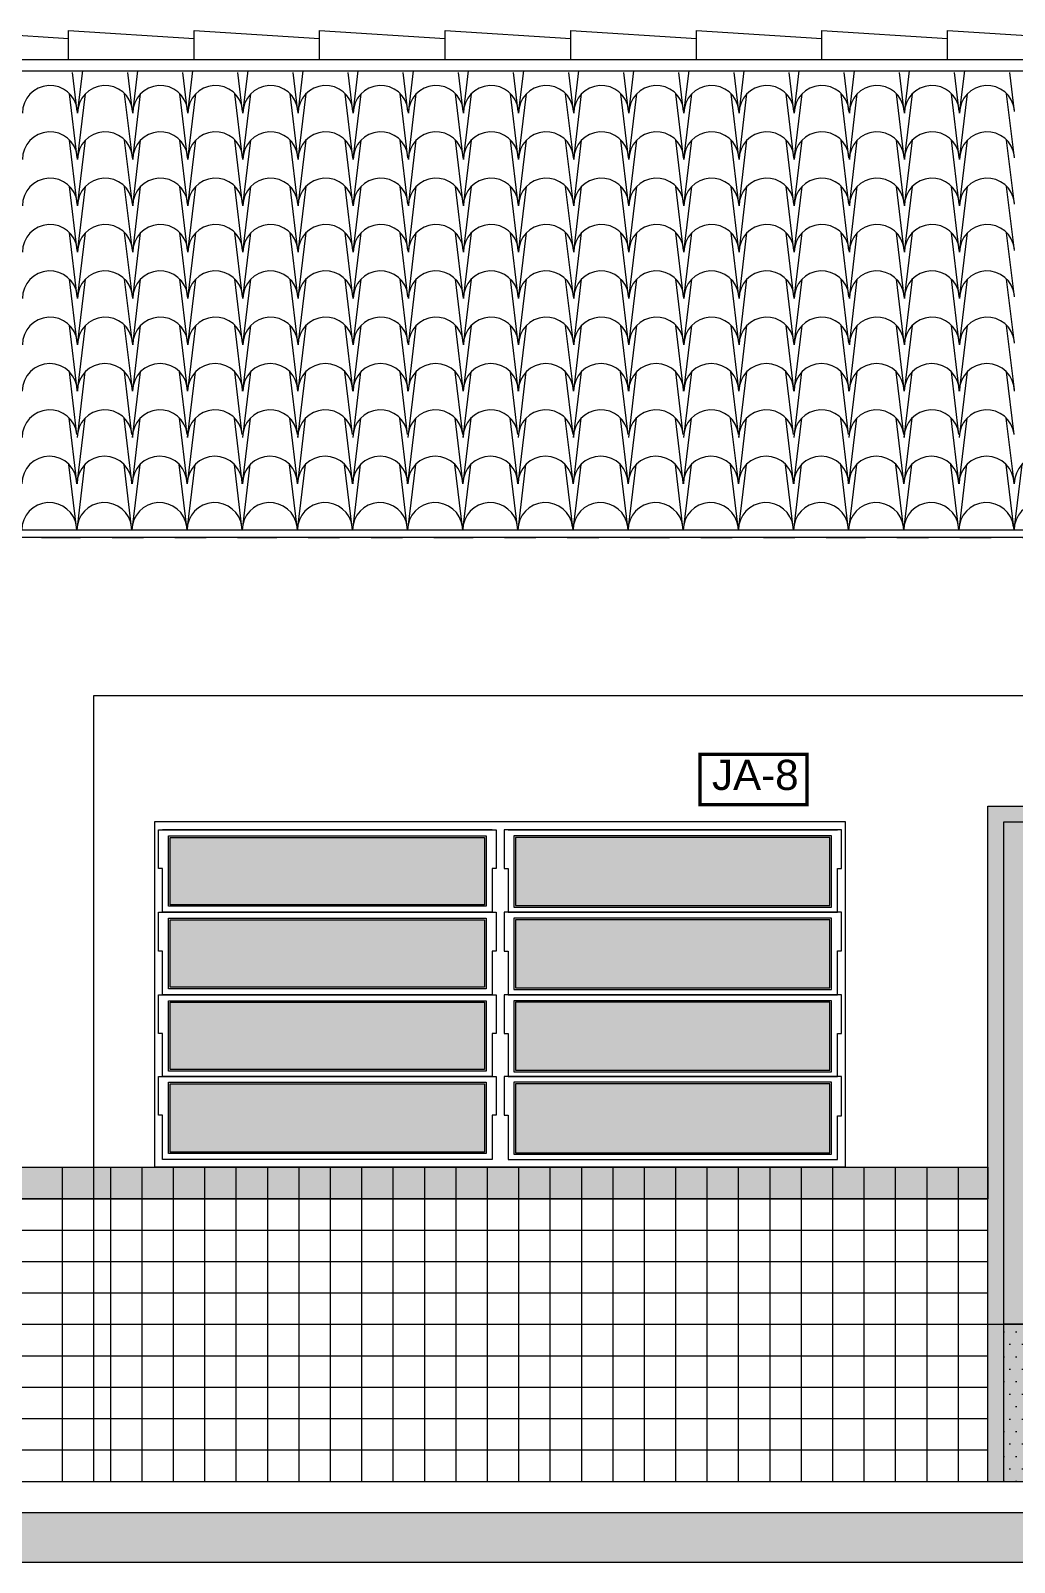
# Model space of a CAD drawing. Extents: x 183 to 373, y 23 to 105.
# Drawn here: x 253.342 to 256.475, y 46.322 to 51.2 of the extents above; entities that cross this region are included whole.
import ezdxf

# ---------------------------------------------------------------- set-up
doc = ezdxf.new("R2010")
doc.units = 0
doc.header["$LTSCALE"] = 0.005
doc.linetypes.add('C5', pattern=[60, 50, -5, 0, -5])
doc.linetypes.add('TRAÇO-2PTOS_P', pattern=[0.625, 0.25, -0.125, 0, -0.125, 0, -0.125])
doc.layers.get('0').update_dxf_attribs({"linetype": 'CONTINUOUS'})
for name, color, linetype in [('01', 1, 'CONTINUOUS'), ('02', 2, 'CONTINUOUS'), ('0_HATCH', 1, 'CONTINUOUS'), ('252', 252, 'CONTINUOUS'), ('A-01', 1, 'CONTINUOUS'), ('A-CHAO_FACHADA', 8, 'CONTINUOUS'), ('A-COTAS', 1, 'CONTINUOUS'), ('A-HACH', 1, 'CONTINUOUS'), ('ARQ-EXO-1_100', 251, 'C5'), ('ARQ-SMB-1_100', 1, 'CONTINUOUS'), ('ARQ-TXT-1_075', 2, 'CONTINUOUS'), ('BL-AR-TELHA 2', 2, 'CONTINUOUS'), ('TELHA', 3, 'CONTINUOUS')]:
    doc.layers.add(name, color=color, linetype=linetype)
doc.styles.add('ESC-50-A20', font='arial.ttf', dxfattribs={"height": 0.1})

msp = doc.modelspace()

# ---------------------------------------------------------------- hatches: boundary and pattern name
h = msp.add_hatch()
h.set_pattern_fill('DOTS', color=1, scale=0.025, style=0)
h.set_pattern_definition([(0, (256.440773, 46.58033), (0.0198438, 0.0396875), [0, -0.0396875])])
h.paths.add_polyline_path([(257.2408, 47.0803), (256.4408, 47.0803), (256.4408, 46.5803), (257.2408, 46.5803)])
at = {"layer": '01'}
for points in [[(257.2408, 48.6803), (256.4408, 48.6803), (256.4408, 47.0803), (256.585, 47.0803), (256.585, 47.4678), (256.585, 47.6678), (256.5735, 47.6678, -5.415339), (256.5735, 47.6928), (256.585, 47.6928), (256.585, 48.2803), (256.885, 48.2803), (256.885, 47.4678), (256.885, 47.0803), (257.2408, 47.0803)], [(257.2408, 47.0803), (256.4408, 47.0803), (256.4408, 46.5803), (257.2408, 46.5803)]]:
    msp.add_hatch(color=40, dxfattribs=at).paths.add_polyline_path(points)
at = {"layer": '0_HATCH'}
for points in [[(257.2908, 48.7303), (256.3908, 48.7303), (256.3908, 46.5803), (256.4408, 46.5803), (256.4408, 48.6803), (257.2408, 48.6803), (257.2408, 46.5803), (257.2908, 46.5803)], [(249.1814, 47.5803), (256.3908, 47.5803), (256.3908, 47.4803), (249.1814, 47.4803)]]:
    msp.add_hatch(color=160, dxfattribs=at).paths.add_polyline_path(points)
at = {"layer": 'A-COTAS'}
h = msp.add_hatch(color=252, dxfattribs=at)
h.set_gradient(color1=(91, 91, 91), one_color=1, tint=1, name='INVHEMISPHERICAL')
h.paths.add_polyline_path([(253.7861, 48.6309), (253.7861, 48.4164), (254.7873, 48.4164), (254.7873, 48.6309)])
h.paths.add_polyline_path([(253.7861, 48.3684), (253.7861, 48.1539), (254.7873, 48.1539), (254.7873, 48.3684)])
h.paths.add_polyline_path([(253.7861, 48.1059), (253.7861, 47.8914), (254.7873, 47.8914), (254.7873, 48.1059)])
h.paths.add_polyline_path([(253.7861, 47.8459), (253.7861, 47.6289), (254.7873, 47.6289), (254.7873, 47.8459)])
h.paths.add_polyline_path([(255.8873, 48.4141), (255.8873, 48.6309), (254.8861, 48.6309), (254.8861, 48.4141)])
h.paths.add_polyline_path([(255.8873, 48.1516), (255.8873, 48.3684), (254.8861, 48.3684), (254.8861, 48.1516)])
h.paths.add_polyline_path([(255.8873, 47.8891), (255.8873, 48.1059), (254.8861, 48.1059), (254.8861, 47.8891)])
h.paths.add_polyline_path([(254.8861, 47.8459), (254.8861, 47.6266), (255.8873, 47.6266), (255.8873, 47.8459)])
at = {"layer": 'A-HACH'}
msp.add_hatch(color=254, dxfattribs=at).paths.add_polyline_path([(206.7713, 46.4803), (206.7713, 46.3223), (267.1607, 46.3223), (267.1607, 46.4803)])

# ---------------------------------------------------------------- linework, layer by layer
at = {"color": 1}
msp.add_line((257.2408, 47.0803), (256.4408, 47.0803), dxfattribs=at)
at = {"color": 2}
msp.add_lwpolyline([(256.4408, 46.5803), (256.4408, 48.6803), (257.2408, 48.6803), (257.2408, 46.5803)], dxfattribs=at)
at = {"layer": '01', "color": 251}
for p, q in [((253.3417, 47.5803), (253.5417, 47.5803)), ((253.4417, 47.5803), (253.4417, 46.5803)), ((249.1814, 47.4803, -6.6453), (256.3908, 47.4803, -6.6453)), ((253.3417, 47.4803), (253.5417, 47.4803)), ((253.5417, 47.4803, -6.6453), (256.3908, 47.4803, -6.6453)), ((253.3417, 47.3803), (253.5417, 47.3803)), ((253.3417, 47.2803), (253.5417, 47.2803)), ((253.3417, 47.1803), (253.5417, 47.1803)), ((253.3417, 47.0803), (253.5417, 47.0803)), ((253.3417, 46.9803), (253.5417, 46.9803)), ((253.3417, 46.8803), (253.5417, 46.8803)), ((253.3417, 46.7803), (253.5417, 46.7803)), ((253.3417, 46.6803), (253.5417, 46.6803))]:
    msp.add_line(p, q, dxfattribs=at)
at = {"layer": '02', "color": 253, "linetype": 'Continuous'}
msp.add_lwpolyline([(256.3908, 46.5803), (256.3908, 48.7303), (257.2908, 48.7303), (257.2908, 46.5803)], dxfattribs=at)
at = {"layer": '252', "linetype": 'Continuous'}
for p, q in [((253.5967, 46.5803, 16.6132), (253.5967, 47.5803, 16.6132)), ((253.6967, 46.5803, 16.6132), (253.6967, 47.5803, 16.6132)), ((253.7967, 46.5803, 16.6132), (253.7967, 47.5803, 16.6132)), ((253.8967, 46.5803, 16.6132), (253.8967, 47.5803, 16.6132)), ((253.9967, 46.5803, 16.6132), (253.9967, 47.5803, 16.6132)), ((253.9967, 46.5803, 16.6132), (253.9967, 47.5803, 16.6132)), ((254.0967, 46.5803, 16.6132), (254.0967, 47.5803, 16.6132)), ((254.1967, 46.5803, 16.6132), (254.1967, 47.5803, 16.6132)), ((254.2967, 46.5803, 16.6132), (254.2967, 47.5803, 16.6132)), ((254.3967, 46.5803, 16.6132), (254.3967, 47.5803, 16.6132)), ((254.4967, 46.5803, 16.6132), (254.4967, 47.5803, 16.6132)), ((254.5967, 46.5803, 16.6132), (254.5967, 47.5803, 16.6132)), ((254.6967, 46.5803, 16.6132), (254.6967, 47.5803, 16.6132)), ((254.7967, 46.5803, 16.6132), (254.7967, 47.5803, 16.6132)), ((254.8967, 46.5803, 16.6132), (254.8967, 47.5803, 16.6132)), ((254.9967, 46.5803, 16.6132), (254.9967, 47.5803, 16.6132)), ((255.0967, 46.5803, 16.6132), (255.0967, 47.5803, 16.6132)), ((255.0967, 46.5803, 16.6132), (255.0967, 47.5803, 16.6132)), ((255.1967, 46.5803, 16.6132), (255.1967, 47.5803, 16.6132)), ((255.2967, 46.5803, 16.6132), (255.2967, 47.5803, 16.6132)), ((255.3967, 46.5803, 16.6132), (255.3967, 47.5803, 16.6132)), ((255.3967, 46.5803, 16.6132), (255.3967, 47.5803, 16.6132)), ((255.4967, 46.5803, 16.6132), (255.4967, 47.5803, 16.6132)), ((255.5967, 46.5803, 16.6132), (255.5967, 47.5803, 16.6132)), ((255.6967, 46.5803, 16.6132), (255.6967, 47.5803, 16.6132)), ((255.7967, 46.5803, 16.6132), (255.7967, 47.5803, 16.6132)), ((255.8967, 46.5803, 16.6132), (255.8967, 47.5803, 16.6132)), ((255.9967, 46.5803, 16.6132), (255.9967, 47.5803, 16.6132)), ((256.0967, 46.5803, 16.6132), (256.0967, 47.5803, 16.6132)), ((256.1967, 46.5803, 16.6132), (256.1967, 47.5803, 16.6132)), ((256.2967, 46.5803, 16.6132), (256.2967, 47.5803, 16.6132)), ((249.1814, 47.3803, -1.9488), (256.3908, 47.3803, -1.9673)), ((253.5417, 47.3803, -1.3396), (256.3908, 47.3803, -1.8025)), ((249.1814, 47.2803, -1.9488), (256.3908, 47.2803, -1.9673)), ((253.5417, 47.2803, -1.3396), (256.3908, 47.2803, -1.8025)), ((249.1814, 47.1803, -1.9488), (256.3908, 47.1803, -1.9673)), ((253.5417, 47.1803, -1.3396), (256.3908, 47.1803, -1.8025)), ((249.1814, 47.0803, -1.9488), (257.4373, 47.0803, -1.97)), ((253.5417, 47.0803, -1.3396), (256.3908, 47.0803, -1.8025)), ((249.1814, 46.9803, -1.9488), (256.3908, 46.9803, -1.9673)), ((253.5417, 46.9803, -1.3396), (256.3908, 46.9803, -1.8025)), ((249.1814, 46.8803, -1.9488), (256.3908, 46.8803, -1.9673)), ((253.5417, 46.8803, -1.3396), (256.3908, 46.8803, -1.8025)), ((249.1814, 46.7803, -1.9488), (256.3908, 46.7803, -1.9673)), ((253.5417, 46.7803, -1.3396), (256.3908, 46.7803, -1.8025)), ((249.1814, 46.6803, -1.9488), (256.3908, 46.6803, -1.9673)), ((253.5417, 46.6803, -1.3396), (256.3908, 46.6803, -1.8025))]:
    msp.add_line(p, q, dxfattribs=at)
at = {"layer": '252', "linetype": 'Continuous', "elevation": 3.3226}
for points in [[(249.1814, 47.5803), (256.3908, 47.5803)], [(253.5417, 47.5803), (256.3908, 47.5803)], [(256.3908, 47.4803), (249.1814, 47.4803)], [(256.3908, 47.4803), (253.5417, 47.4803)]]:
    msp.add_lwpolyline(points, dxfattribs=at)
msp.add_lwpolyline([(249.1814, 47.5803), (256.3908, 47.5803), (256.3908, 47.4803), (249.1814, 47.4803)], close=True, dxfattribs=at)
at = {"layer": 'A-01', "color": 3}
for p, q in [((253.0621, 51.1998), (253.4621, 51.1753)), ((253.4621, 51.1077), (253.4621, 51.1998)), ((253.4621, 51.1998), (253.8621, 51.1753)), ((253.8621, 51.1077), (253.8621, 51.1998)), ((253.8621, 51.1998), (254.2621, 51.1753)), ((254.2621, 51.1077), (254.2621, 51.1998)), ((254.2621, 51.1998), (254.6621, 51.1753)), ((254.6621, 51.1077), (254.6621, 51.1998)), ((254.6621, 51.1998), (255.0621, 51.1753)), ((255.0621, 51.1077), (255.0621, 51.1998)), ((255.0621, 51.1998), (255.462, 51.1753)), ((255.462, 51.1077), (255.462, 51.1998)), ((255.462, 51.1998), (255.862, 51.1753)), ((255.862, 51.1077), (255.862, 51.1998)), ((255.862, 51.1998), (256.262, 51.1753)), ((255.862, 51.1998), (256.262, 51.1753)), ((256.262, 51.1077), (256.262, 51.1998)), ((256.262, 51.1998), (256.662, 51.1753)), ((212.5123, 51.1077), (261.8473, 51.1077)), ((212.5123, 51.0717), (261.8473, 51.0717)), ((257.4217, 49.0811), (253.5417, 49.0811)), ((253.5417, 49.0811), (253.5417, 46.5803))]:
    msp.add_line(p, q, dxfattribs=at)
at = {"layer": 'A-01', "color": 5}
msp.add_line((208.0123, 46.5803), (266.3623, 46.5803), dxfattribs=at)
at = {"layer": 'A-01', "color": 8}
msp.add_line((267.1607, 46.3223), (206.7713, 46.3223), dxfattribs=at)
at = {"layer": 'A-CHAO_FACHADA', "color": 6}
msp.add_line((267.1607, 46.4803), (206.7713, 46.4803), dxfattribs=at)
at = {"layer": 'A-COTAS'}
for p, q in [((255.9367, 48.6803, 19.9358), (253.7367, 48.6803, 19.9358)), ((253.7367, 48.6803, 19.9358), (253.7367, 47.5803, 19.9358)), ((255.9367, 47.5803, 19.9358), (255.9367, 48.6803, 19.9358)), ((253.7494, 48.6549, 19.9358), (254.824, 48.6549, 19.9358)), ((253.7494, 48.5314, 19.9358), (253.7494, 48.6549, 19.9358)), ((254.8113, 48.6549, 19.9358), (253.7621, 48.6549, 19.9358)), ((253.7811, 48.6359, 19.9358), (254.7923, 48.6359, 19.9358)), ((253.7811, 48.4114, 19.9358), (253.7811, 48.6359, 19.9358)), ((253.7861, 48.6309, 19.9358), (254.7873, 48.6309, 19.9358)), ((253.7861, 48.4164, 19.9358), (253.7861, 48.6309, 19.9358)), ((254.7873, 48.6309, 19.9358), (254.7873, 48.4164, 19.9358)), ((254.7923, 48.6359, 19.9358), (254.7923, 48.4114, 19.9358)), ((254.824, 48.6549, 19.9358), (254.824, 48.5314, 19.9358)), ((255.924, 48.6549, 19.9358), (254.8494, 48.6549, 19.9358)), ((254.8494, 48.6549, 19.9358), (254.8494, 48.5314, 19.9358)), ((254.8621, 48.6549, 19.9358), (255.9113, 48.6549, 19.9358)), ((255.8923, 48.6359, 19.9358), (254.8811, 48.6359, 19.9358)), ((254.8811, 48.6359, 19.9358), (254.8811, 48.4091, 19.9358)), ((255.8873, 48.6309, 19.9358), (254.8861, 48.6309, 19.9358)), ((254.8861, 48.6309, 19.9358), (254.8861, 48.4141, 19.9358)), ((255.8873, 48.4141, 19.9358), (255.8873, 48.6309, 19.9358)), ((255.8923, 48.4091, 19.9358), (255.8923, 48.6359, 19.9358)), ((255.924, 48.5316, 19.9358), (255.924, 48.6549, 19.9358)), ((255.9113, 48.3924, 19.9358), (255.9113, 48.5316, 19.9358)), ((255.9113, 48.5316, 19.9358), (255.924, 48.5316, 19.9358)), ((253.7621, 48.5314, 19.9358), (253.7494, 48.5314, 19.9358)), ((253.7621, 48.3924, 19.9358), (253.7621, 48.5314, 19.9358)), ((254.824, 48.5314, 19.9358), (254.8113, 48.5314, 19.9358)), ((254.8113, 48.5314, 19.9358), (254.8113, 48.3924, 19.9358)), ((254.8494, 48.5314, 19.9358), (254.8621, 48.5314, 19.9358)), ((254.8621, 48.5314, 19.9358), (254.8621, 48.3924, 19.9358)), ((253.7494, 48.3924, 19.9358), (254.824, 48.3924, 19.9358)), ((253.7494, 48.2689, 19.9358), (253.7494, 48.3924, 19.9358)), ((254.8113, 48.3924, 19.9358), (253.7621, 48.3924, 19.9358)), ((254.8113, 48.3924, 19.9358), (253.7621, 48.3924, 19.9358)), ((254.7923, 48.4114, 19.9358), (253.7811, 48.4114, 19.9358)), ((254.7873, 48.4164, 19.9358), (253.7861, 48.4164, 19.9358)), ((254.824, 48.3924, 19.9358), (254.824, 48.2689, 19.9358)), ((255.924, 48.3924, 19.9358), (254.8494, 48.3924, 19.9358)), ((254.8494, 48.3924, 19.9358), (254.8494, 48.2689, 19.9358)), ((254.8621, 48.3924, 19.9358), (255.9113, 48.3924, 19.9358)), ((254.8621, 48.3924, 19.9358), (255.9113, 48.3924, 19.9358)), ((254.8811, 48.4091, 19.9358), (255.8923, 48.4091, 19.9358)), ((254.8861, 48.4141, 19.9358), (255.8873, 48.4141, 19.9358)), ((255.924, 48.2691, 19.9358), (255.924, 48.3924, 19.9358)), ((253.7811, 48.3734, 19.9358), (254.7923, 48.3734, 19.9358)), ((253.7811, 48.1489, 19.9358), (253.7811, 48.3734, 19.9358)), ((253.7861, 48.3684, 19.9358), (254.7873, 48.3684, 19.9358)), ((253.7861, 48.1539, 19.9358), (253.7861, 48.3684, 19.9358)), ((254.7873, 48.3684, 19.9358), (254.7873, 48.1539, 19.9358)), ((254.7923, 48.3734, 19.9358), (254.7923, 48.1489, 19.9358)), ((255.8923, 48.3734, 19.9358), (254.8811, 48.3734, 19.9358)), ((254.8811, 48.3734, 19.9358), (254.8811, 48.1466, 19.9358)), ((255.8873, 48.3684, 19.9358), (254.8861, 48.3684, 19.9358)), ((254.8861, 48.3684, 19.9358), (254.8861, 48.1516, 19.9358)), ((255.8873, 48.1516, 19.9358), (255.8873, 48.3684, 19.9358)), ((255.8923, 48.1466, 19.9358), (255.8923, 48.3734, 19.9358)), ((253.7621, 48.2689, 19.9358), (253.7494, 48.2689, 19.9358)), ((253.7621, 48.1299, 19.9358), (253.7621, 48.2689, 19.9358)), ((254.824, 48.2689, 19.9358), (254.8113, 48.2689, 19.9358)), ((254.8113, 48.2689, 19.9358), (254.8113, 48.1299, 19.9358)), ((254.8494, 48.2689, 19.9358), (254.8621, 48.2689, 19.9358)), ((254.8621, 48.2689, 19.9358), (254.8621, 48.1299, 19.9358)), ((255.9113, 48.1299, 19.9358), (255.9113, 48.2691, 19.9358)), ((255.9113, 48.2691, 19.9358), (255.924, 48.2691, 19.9358)), ((254.7923, 48.1489, 19.9358), (253.7811, 48.1489, 19.9358)), ((254.7873, 48.1539, 19.9358), (253.7861, 48.1539, 19.9358)), ((254.8811, 48.1466, 19.9358), (255.8923, 48.1466, 19.9358)), ((254.8861, 48.1516, 19.9358), (255.8873, 48.1516, 19.9358)), ((253.7494, 48.1299, 19.9358), (254.824, 48.1299, 19.9358)), ((253.7494, 48.0064, 19.9358), (253.7494, 48.1299, 19.9358)), ((254.8113, 48.1299, 19.9358), (253.7621, 48.1299, 19.9358)), ((254.8113, 48.1299, 19.9358), (253.7621, 48.1299, 19.9358)), ((253.7811, 48.1109, 19.9358), (254.7923, 48.1109, 19.9358)), ((253.7811, 47.8864, 19.9358), (253.7811, 48.1109, 19.9358)), ((253.7861, 48.1059, 19.9358), (254.7873, 48.1059, 19.9358)), ((253.7861, 47.8914, 19.9358), (253.7861, 48.1059, 19.9358)), ((254.7873, 48.1059, 19.9358), (254.7873, 47.8914, 19.9358)), ((254.7923, 48.1109, 19.9358), (254.7923, 47.8864, 19.9358)), ((254.824, 48.1299, 19.9358), (254.824, 48.0064, 19.9358)), ((255.924, 48.1299, 19.9358), (254.8494, 48.1299, 19.9358)), ((254.8494, 48.1299, 19.9358), (254.8494, 48.0064, 19.9358)), ((254.8621, 48.1299, 19.9358), (255.9113, 48.1299, 19.9358)), ((254.8621, 48.1299, 19.9358), (255.9113, 48.1299, 19.9358)), ((255.8923, 48.1109, 19.9358), (254.8811, 48.1109, 19.9358)), ((254.8811, 48.1109, 19.9358), (254.8811, 47.8841, 19.9358)), ((255.8873, 48.1059, 19.9358), (254.8861, 48.1059, 19.9358)), ((254.8861, 48.1059, 19.9358), (254.8861, 47.8891, 19.9358)), ((255.8873, 47.8891, 19.9358), (255.8873, 48.1059, 19.9358)), ((255.8923, 47.8841, 19.9358), (255.8923, 48.1109, 19.9358)), ((255.924, 48.0066, 19.9358), (255.924, 48.1299, 19.9358)), ((253.7621, 48.0064, 19.9358), (253.7494, 48.0064, 19.9358)), ((253.7621, 47.8699, 19.9358), (253.7621, 48.0064, 19.9358)), ((254.824, 48.0064, 19.9358), (254.8113, 48.0064, 19.9358)), ((254.8113, 48.0064, 19.9358), (254.8113, 47.8699, 19.9358)), ((254.8494, 48.0064, 19.9358), (254.8621, 48.0064, 19.9358)), ((254.8621, 48.0064, 19.9358), (254.8621, 47.8699, 19.9358)), ((255.9113, 47.8699, 19.9358), (255.9113, 48.0066, 19.9358)), ((255.9113, 48.0066, 19.9358), (255.924, 48.0066, 19.9358)), ((253.7494, 47.8699, 19.9358), (254.824, 47.8699, 19.9358)), ((253.7494, 47.7464, 19.9358), (253.7494, 47.8699, 19.9358)), ((254.8113, 47.8699, 19.9358), (253.7621, 47.8699, 19.9358)), ((254.8113, 47.8699, 19.9358), (253.7621, 47.8699, 19.9358)), ((254.7923, 47.8864, 19.9358), (253.7811, 47.8864, 19.9358)), ((253.7811, 47.8509, 19.9358), (254.7923, 47.8509, 19.9358)), ((253.7811, 47.6239, 19.9358), (253.7811, 47.8509, 19.9358)), ((254.7873, 47.8914, 19.9358), (253.7861, 47.8914, 19.9358)), ((254.7923, 47.8509, 19.9358), (254.7923, 47.6239, 19.9358)), ((254.824, 47.8699, 19.9358), (254.824, 47.7464, 19.9358)), ((255.924, 47.8699, 19.9358), (254.8494, 47.8699, 19.9358)), ((254.8494, 47.8699, 19.9358), (254.8494, 47.7464, 19.9358)), ((254.8621, 47.8699, 19.9358), (255.9113, 47.8699, 19.9358)), ((254.8621, 47.8699, 19.9358), (255.9113, 47.8699, 19.9358)), ((254.8811, 47.8841, 19.9358), (255.8923, 47.8841, 19.9358)), ((255.8923, 47.8509, 19.9358), (254.8811, 47.8509, 19.9358)), ((254.8811, 47.8509, 19.9358), (254.8811, 47.6216, 19.9358)), ((254.8861, 47.8891, 19.9358), (255.8873, 47.8891, 19.9358)), ((255.8923, 47.6216, 19.9358), (255.8923, 47.8509, 19.9358)), ((255.924, 47.7441, 19.9358), (255.924, 47.8699, 19.9358)), ((253.7861, 47.8459, 19.9358), (254.7873, 47.8459, 19.9358)), ((253.7861, 47.6289, 19.9358), (253.7861, 47.8459, 19.9358)), ((254.7873, 47.8459, 19.9358), (254.7873, 47.6289, 19.9358)), ((255.8873, 47.8459, 19.9358), (254.8861, 47.8459, 19.9358)), ((254.8861, 47.8459, 19.9358), (254.8861, 47.6266, 19.9358)), ((255.8873, 47.6266, 19.9358), (255.8873, 47.8459, 19.9358)), ((253.7621, 47.7464, 19.9358), (253.7494, 47.7464, 19.9358)), ((253.7621, 47.6049, 19.9358), (253.7621, 47.7464, 19.9358)), ((254.824, 47.7464, 19.9358), (254.8113, 47.7464, 19.9358)), ((254.8113, 47.7464, 19.9358), (254.8113, 47.6049, 19.9358)), ((254.8494, 47.7464, 19.9358), (254.8621, 47.7464, 19.9358)), ((254.8621, 47.7464, 19.9358), (254.8621, 47.6049, 19.9358)), ((255.9113, 47.6049, 19.9358), (255.9113, 47.7441, 19.9358)), ((255.9113, 47.7441, 19.9358), (255.924, 47.7441, 19.9358)), ((254.8113, 47.6049, 19.9358), (253.7621, 47.6049, 19.9358)), ((254.7923, 47.6239, 19.9358), (253.7811, 47.6239, 19.9358)), ((254.7873, 47.6289, 19.9358), (253.7861, 47.6289, 19.9358)), ((254.8621, 47.6049, 19.9358), (255.9113, 47.6049, 19.9358)), ((254.8811, 47.6216, 19.9358), (255.8923, 47.6216, 19.9358)), ((254.8861, 47.6266, 19.9358), (255.8873, 47.6266, 19.9358)), ((255.9367, 47.5803, 19.9358), (253.7367, 47.5803, 19.9358))]:
    msp.add_line(p, q, dxfattribs=at)
at = {"layer": 'ARQ-EXO-1_100', "color": 252, "linetype": 'TRAÇO-2PTOS_P', "ltscale": 100}
for p, q in [((205.8759, 49.5853), (267.1857, 49.5853)), ((205.8759, 46.5803), (267.1857, 46.5803))]:
    msp.add_line(p, q, dxfattribs=at)
at = {"layer": 'ARQ-SMB-1_100', "color": 252, "ltscale": 10, "const_width": 0.0107, "elevation": 19.9358}
msp.add_lwpolyline([(255.4731, 48.7349), (255.814, 48.7349), (255.814, 48.8949), (255.4731, 48.8949)], close=True, dxfattribs=at)
at = {"layer": 'BL-AR-TELHA 2'}
for p, q in [((253.4913, 50.9375), (253.5074, 51.0717)), ((253.6668, 50.9375), (253.683, 51.0717)), ((253.8424, 50.9375), (253.8585, 51.0717)), ((254.018, 50.9375), (254.0341, 51.0717)), ((254.1935, 50.9375), (254.2097, 51.0717)), ((254.3691, 50.9375), (254.3853, 51.0717)), ((254.5447, 50.9375), (254.5608, 51.0717)), ((254.7202, 50.9375), (254.7364, 51.0717)), ((254.8958, 50.9375), (254.912, 51.0717)), ((255.0714, 50.9375), (255.0875, 51.0717)), ((255.247, 50.9375), (255.2631, 51.0717)), ((255.4225, 50.9375), (255.4387, 51.0717)), ((255.5981, 50.9375), (255.6142, 51.0717)), ((255.7737, 50.9375), (255.7898, 51.0717)), ((255.9492, 50.9375), (255.9654, 51.0717)), ((256.1248, 50.9375), (256.1409, 51.0717)), ((256.3004, 50.9375), (256.3165, 51.0717)), ((253.4901, 50.9423), (253.4752, 51.066)), ((253.6657, 50.9423), (253.6508, 51.066)), ((253.8413, 50.9423), (253.8264, 51.066)), ((254.0168, 50.9423), (254.0019, 51.066)), ((254.1924, 50.9423), (254.1775, 51.066)), ((254.368, 50.9423), (254.3531, 51.066)), ((254.5435, 50.9423), (254.5286, 51.066)), ((254.7191, 50.9423), (254.7042, 51.066)), ((254.8947, 50.9423), (254.8798, 51.066)), ((255.0702, 50.9423), (255.0553, 51.066)), ((255.2458, 50.9423), (255.2309, 51.066)), ((255.4214, 50.9423), (255.4065, 51.066)), ((255.597, 50.9423), (255.582, 51.066)), ((255.7725, 50.9423), (255.7576, 51.066)), ((255.9481, 50.9423), (255.9332, 51.066)), ((256.1237, 50.9423), (256.1088, 51.066)), ((256.2992, 50.9423), (256.2843, 51.066)), ((256.4748, 50.9423), (256.4599, 51.066)), ((253.4901, 50.7947), (253.4655, 50.9989)), ((253.4913, 50.79), (253.5164, 50.9989)), ((253.6657, 50.7947), (253.6411, 50.9989)), ((253.6668, 50.79), (253.692, 50.9989)), ((253.8413, 50.7947), (253.8167, 50.9989)), ((253.8424, 50.79), (253.8675, 50.9989)), ((254.0168, 50.7947), (253.9922, 50.9989)), ((254.018, 50.79), (254.0431, 50.9989)), ((254.1924, 50.7947), (254.1678, 50.9989)), ((254.1935, 50.79), (254.2187, 50.9989)), ((254.368, 50.7947), (254.3434, 50.9989)), ((254.3691, 50.79), (254.3943, 50.9989)), ((254.5435, 50.7947), (254.519, 50.9989)), ((254.5447, 50.79), (254.5698, 50.9989)), ((254.7191, 50.7947), (254.6945, 50.9989)), ((254.7202, 50.79), (254.7454, 50.9989)), ((254.8947, 50.7947), (254.8701, 50.9989)), ((254.8958, 50.79), (254.921, 50.9989)), ((255.0702, 50.7947), (255.0457, 50.9989)), ((255.0714, 50.79), (255.0965, 50.9989)), ((255.2458, 50.7947), (255.2212, 50.9989)), ((255.247, 50.79), (255.2721, 50.9989)), ((255.4214, 50.7947), (255.3968, 50.9989)), ((255.4225, 50.79), (255.4477, 50.9989)), ((255.597, 50.7947), (255.5724, 50.9989)), ((255.5981, 50.79), (255.6232, 50.9989)), ((255.7725, 50.7947), (255.7479, 50.9989)), ((255.7737, 50.79), (255.7988, 50.9989)), ((255.9481, 50.7947), (255.9235, 50.9989)), ((255.9492, 50.79), (255.9744, 50.9989)), ((256.1237, 50.7947), (256.0991, 50.9989)), ((256.1248, 50.79), (256.15, 50.9989)), ((256.2992, 50.7947), (256.2746, 50.9989)), ((256.3004, 50.79), (256.3255, 50.9989)), ((256.4748, 50.7947), (256.4502, 50.9989)), ((253.4901, 50.6472), (253.4655, 50.8514)), ((253.4913, 50.6424), (253.5164, 50.8514)), ((253.6657, 50.6472), (253.6411, 50.8514)), ((253.6668, 50.6424), (253.692, 50.8514)), ((253.8413, 50.6472), (253.8167, 50.8514)), ((253.8424, 50.6424), (253.8675, 50.8514)), ((254.0168, 50.6472), (253.9922, 50.8514)), ((254.018, 50.6424), (254.0431, 50.8514)), ((254.1924, 50.6472), (254.1678, 50.8514)), ((254.1935, 50.6424), (254.2187, 50.8514)), ((254.368, 50.6472), (254.3434, 50.8514)), ((254.3691, 50.6424), (254.3943, 50.8514)), ((254.5435, 50.6472), (254.519, 50.8514)), ((254.5447, 50.6424), (254.5698, 50.8514)), ((254.7191, 50.6472), (254.6945, 50.8514)), ((254.7202, 50.6424), (254.7454, 50.8514)), ((254.8947, 50.6472), (254.8701, 50.8514)), ((254.8958, 50.6424), (254.921, 50.8514)), ((255.0702, 50.6472), (255.0457, 50.8514)), ((255.0714, 50.6424), (255.0965, 50.8514)), ((255.2458, 50.6472), (255.2212, 50.8514)), ((255.247, 50.6424), (255.2721, 50.8514)), ((255.4214, 50.6472), (255.3968, 50.8514)), ((255.4225, 50.6424), (255.4477, 50.8514)), ((255.597, 50.6472), (255.5724, 50.8514)), ((255.5981, 50.6424), (255.6232, 50.8514)), ((255.7725, 50.6472), (255.7479, 50.8514)), ((255.7737, 50.6424), (255.7988, 50.8514)), ((255.9481, 50.6472), (255.9235, 50.8514)), ((255.9492, 50.6424), (255.9744, 50.8514)), ((256.1237, 50.6472), (256.0991, 50.8514)), ((256.1248, 50.6424), (256.15, 50.8514)), ((256.2992, 50.6472), (256.2746, 50.8514)), ((256.3004, 50.6424), (256.3255, 50.8514)), ((256.4748, 50.6472), (256.4502, 50.8514)), ((253.4901, 50.4996), (253.4655, 50.7038)), ((253.4913, 50.4949), (253.5164, 50.7038)), ((253.6657, 50.4996), (253.6411, 50.7038)), ((253.6668, 50.4949), (253.692, 50.7038)), ((253.8413, 50.4996), (253.8167, 50.7038)), ((253.8424, 50.4949), (253.8675, 50.7038)), ((254.0168, 50.4996), (253.9922, 50.7038)), ((254.018, 50.4949), (254.0431, 50.7038)), ((254.1924, 50.4996), (254.1678, 50.7038)), ((254.1935, 50.4949), (254.2187, 50.7038)), ((254.368, 50.4996), (254.3434, 50.7038)), ((254.3691, 50.4949), (254.3943, 50.7038)), ((254.5435, 50.4996), (254.519, 50.7038)), ((254.5447, 50.4949), (254.5698, 50.7038)), ((254.7191, 50.4996), (254.6945, 50.7038)), ((254.7202, 50.4949), (254.7454, 50.7038)), ((254.8947, 50.4996), (254.8701, 50.7038)), ((254.8958, 50.4949), (254.921, 50.7038)), ((255.0702, 50.4996), (255.0457, 50.7038)), ((255.0714, 50.4949), (255.0965, 50.7038)), ((255.2458, 50.4996), (255.2212, 50.7038)), ((255.247, 50.4949), (255.2721, 50.7038)), ((255.4214, 50.4996), (255.3968, 50.7038)), ((255.4225, 50.4949), (255.4477, 50.7038)), ((255.597, 50.4996), (255.5724, 50.7038)), ((255.5981, 50.4949), (255.6232, 50.7038)), ((255.7725, 50.4996), (255.7479, 50.7038)), ((255.7737, 50.4949), (255.7988, 50.7038)), ((255.9481, 50.4996), (255.9235, 50.7038)), ((255.9492, 50.4949), (255.9744, 50.7038)), ((256.1237, 50.4996), (256.0991, 50.7038)), ((256.1248, 50.4949), (256.15, 50.7038)), ((256.2992, 50.4996), (256.2746, 50.7038)), ((256.3004, 50.4949), (256.3255, 50.7038)), ((256.4748, 50.4996), (256.4502, 50.7038)), ((253.4901, 50.3521), (253.4655, 50.5563)), ((253.4913, 50.3473), (253.5164, 50.5563)), ((253.6657, 50.3521), (253.6411, 50.5563)), ((253.6668, 50.3473), (253.692, 50.5563)), ((253.8413, 50.3521), (253.8167, 50.5563)), ((253.8424, 50.3473), (253.8675, 50.5563)), ((254.0168, 50.3521), (253.9922, 50.5563)), ((254.018, 50.3473), (254.0431, 50.5563)), ((254.1924, 50.3521), (254.1678, 50.5563)), ((254.1935, 50.3473), (254.2187, 50.5563)), ((254.368, 50.3521), (254.3434, 50.5563)), ((254.3691, 50.3473), (254.3943, 50.5563)), ((254.5435, 50.3521), (254.519, 50.5563)), ((254.5447, 50.3473), (254.5698, 50.5563)), ((254.7191, 50.3521), (254.6945, 50.5563)), ((254.7202, 50.3473), (254.7454, 50.5563)), ((254.8947, 50.3521), (254.8701, 50.5563)), ((254.8958, 50.3473), (254.921, 50.5563)), ((255.0702, 50.3521), (255.0457, 50.5563)), ((255.0714, 50.3473), (255.0965, 50.5563)), ((255.2458, 50.3521), (255.2212, 50.5563)), ((255.247, 50.3473), (255.2721, 50.5563)), ((255.4214, 50.3521), (255.3968, 50.5563)), ((255.4225, 50.3473), (255.4477, 50.5563)), ((255.597, 50.3521), (255.5724, 50.5563)), ((255.5981, 50.3473), (255.6232, 50.5563)), ((255.7725, 50.3521), (255.7479, 50.5563)), ((255.7737, 50.3473), (255.7988, 50.5563)), ((255.9481, 50.3521), (255.9235, 50.5563)), ((255.9492, 50.3473), (255.9744, 50.5563)), ((256.1237, 50.3521), (256.0991, 50.5563)), ((256.1248, 50.3473), (256.15, 50.5563)), ((256.2992, 50.3521), (256.2746, 50.5563)), ((256.3004, 50.3473), (256.3255, 50.5563)), ((256.4748, 50.3521), (256.4502, 50.5563)), ((253.4901, 50.2045), (253.4655, 50.4087)), ((253.4913, 50.1998), (253.5164, 50.4087)), ((253.6657, 50.2045), (253.6411, 50.4087)), ((253.6668, 50.1998), (253.692, 50.4087)), ((253.8413, 50.2045), (253.8167, 50.4087)), ((253.8424, 50.1998), (253.8675, 50.4087)), ((254.0168, 50.2045), (253.9922, 50.4087)), ((254.018, 50.1998), (254.0431, 50.4087)), ((254.1924, 50.2045), (254.1678, 50.4087)), ((254.1935, 50.1998), (254.2187, 50.4087)), ((254.368, 50.2045), (254.3434, 50.4087)), ((254.3691, 50.1998), (254.3943, 50.4087)), ((254.5435, 50.2045), (254.519, 50.4087)), ((254.5447, 50.1998), (254.5698, 50.4087)), ((254.7191, 50.2045), (254.6945, 50.4087)), ((254.7202, 50.1998), (254.7454, 50.4087)), ((254.8947, 50.2045), (254.8701, 50.4087)), ((254.8958, 50.1998), (254.921, 50.4087)), ((255.0702, 50.2045), (255.0457, 50.4087)), ((255.0714, 50.1998), (255.0965, 50.4087)), ((255.2458, 50.2045), (255.2212, 50.4087)), ((255.247, 50.1998), (255.2721, 50.4087)), ((255.4214, 50.2045), (255.3968, 50.4087)), ((255.4225, 50.1998), (255.4477, 50.4087)), ((255.597, 50.2045), (255.5724, 50.4087)), ((255.5981, 50.1998), (255.6232, 50.4087)), ((255.7725, 50.2045), (255.7479, 50.4087)), ((255.7737, 50.1998), (255.7988, 50.4087)), ((255.9481, 50.2045), (255.9235, 50.4087)), ((255.9492, 50.1998), (255.9744, 50.4087)), ((256.1237, 50.2045), (256.0991, 50.4087)), ((256.1248, 50.1998), (256.15, 50.4087)), ((256.2992, 50.2045), (256.2746, 50.4087)), ((256.3004, 50.1998), (256.3255, 50.4087)), ((256.4748, 50.2045), (256.4502, 50.4087)), ((253.4901, 50.057), (253.4655, 50.2612)), ((253.4913, 50.0522), (253.5164, 50.2612)), ((253.6657, 50.057), (253.6411, 50.2612)), ((253.6668, 50.0522), (253.692, 50.2612)), ((253.8413, 50.057), (253.8167, 50.2612)), ((253.8424, 50.0522), (253.8675, 50.2612)), ((254.0168, 50.057), (253.9922, 50.2612)), ((254.018, 50.0522), (254.0431, 50.2612)), ((254.1924, 50.057), (254.1678, 50.2612)), ((254.1935, 50.0522), (254.2187, 50.2612)), ((254.368, 50.057), (254.3434, 50.2612)), ((254.3691, 50.0522), (254.3943, 50.2612)), ((254.5435, 50.057), (254.519, 50.2612)), ((254.5447, 50.0522), (254.5698, 50.2612)), ((254.7191, 50.057), (254.6945, 50.2612)), ((254.7202, 50.0522), (254.7454, 50.2612)), ((254.8947, 50.057), (254.8701, 50.2612)), ((254.8958, 50.0522), (254.921, 50.2612)), ((255.0702, 50.057), (255.0457, 50.2612)), ((255.0714, 50.0522), (255.0965, 50.2612)), ((255.2458, 50.057), (255.2212, 50.2612)), ((255.247, 50.0522), (255.2721, 50.2612)), ((255.4214, 50.057), (255.3968, 50.2612)), ((255.4225, 50.0522), (255.4477, 50.2612)), ((255.597, 50.057), (255.5724, 50.2612)), ((255.5981, 50.0522), (255.6232, 50.2612)), ((255.7725, 50.057), (255.7479, 50.2612)), ((255.7737, 50.0522), (255.7988, 50.2612)), ((255.9481, 50.057), (255.9235, 50.2612)), ((255.9492, 50.0522), (255.9744, 50.2612)), ((256.1237, 50.057), (256.0991, 50.2612)), ((256.1248, 50.0522), (256.15, 50.2612)), ((256.2992, 50.057), (256.2746, 50.2612)), ((256.3004, 50.0522), (256.3255, 50.2612)), ((256.4748, 50.057), (256.4502, 50.2612)), ((253.489, 49.9142), (253.465, 50.1136)), ((253.4907, 49.9047), (253.5158, 50.1136)), ((253.6645, 49.9142), (253.6405, 50.1136)), ((253.6663, 49.9047), (253.6914, 50.1136)), ((253.8401, 49.9142), (253.8161, 50.1136)), ((253.8418, 49.9047), (253.867, 50.1136)), ((254.0157, 49.9142), (253.9917, 50.1136)), ((254.0174, 49.9047), (254.0425, 50.1136)), ((254.1913, 49.9142), (254.1672, 50.1136)), ((254.193, 49.9047), (254.2181, 50.1136)), ((254.3668, 49.9142), (254.3428, 50.1136)), ((254.3685, 49.9047), (254.3937, 50.1136)), ((254.5424, 49.9142), (254.5184, 50.1136)), ((254.5441, 49.9047), (254.5693, 50.1136)), ((254.718, 49.9142), (254.694, 50.1136)), ((254.7197, 49.9047), (254.7448, 50.1136)), ((254.8935, 49.9142), (254.8695, 50.1136)), ((254.8952, 49.9047), (254.9204, 50.1136)), ((255.0691, 49.9142), (255.0451, 50.1136)), ((255.0708, 49.9047), (255.096, 50.1136)), ((255.2447, 49.9142), (255.2207, 50.1136)), ((255.2464, 49.9047), (255.2715, 50.1136)), ((255.4202, 49.9142), (255.3962, 50.1136)), ((255.422, 49.9047), (255.4471, 50.1136)), ((255.5958, 49.9142), (255.5718, 50.1136)), ((255.5975, 49.9047), (255.6227, 50.1136)), ((255.7714, 49.9142), (255.7474, 50.1136)), ((255.7731, 49.9047), (255.7982, 50.1136)), ((255.947, 49.9142), (255.9229, 50.1136)), ((255.9487, 49.9047), (255.9738, 50.1136)), ((256.1225, 49.9142), (256.0985, 50.1136)), ((256.1242, 49.9047), (256.1494, 50.1136)), ((256.2981, 49.9142), (256.2741, 50.1136)), ((256.2998, 49.9047), (256.325, 50.1136)), ((256.4737, 49.9142), (256.4496, 50.1136)), ((253.489, 49.7619), (253.4644, 49.9661)), ((253.4901, 49.7571), (253.5153, 49.9661)), ((253.6645, 49.7619), (253.64, 49.9661)), ((253.6657, 49.7571), (253.6908, 49.9661)), ((253.8401, 49.7619), (253.8155, 49.9661)), ((253.8413, 49.7571), (253.8664, 49.9661)), ((254.0157, 49.7619), (253.9911, 49.9661)), ((254.0168, 49.7571), (254.042, 49.9661)), ((254.1913, 49.7619), (254.1667, 49.9661)), ((254.1924, 49.7571), (254.2175, 49.9661)), ((254.3668, 49.7619), (254.3422, 49.9661)), ((254.368, 49.7571), (254.3931, 49.9661)), ((254.5424, 49.7619), (254.5178, 49.9661)), ((254.5435, 49.7571), (254.5687, 49.9661)), ((254.718, 49.7619), (254.6934, 49.9661)), ((254.7191, 49.7571), (254.7443, 49.9661)), ((254.8935, 49.7619), (254.869, 49.9661)), ((254.8947, 49.7571), (254.9198, 49.9661)), ((255.0691, 49.7619), (255.0445, 49.9661)), ((255.0702, 49.7571), (255.0954, 49.9661)), ((255.2447, 49.7619), (255.2201, 49.9661)), ((255.2458, 49.7571), (255.271, 49.9661)), ((255.4202, 49.7619), (255.3957, 49.9661)), ((255.4214, 49.7571), (255.4465, 49.9661)), ((255.5958, 49.7619), (255.5712, 49.9661)), ((255.597, 49.7571), (255.6221, 49.9661)), ((255.7714, 49.7619), (255.7468, 49.9661)), ((255.7725, 49.7571), (255.7977, 49.9661)), ((255.947, 49.7619), (255.9224, 49.9661)), ((255.9481, 49.7571), (255.9732, 49.9661)), ((256.1225, 49.7619), (256.0979, 49.9661)), ((256.1237, 49.7571), (256.1488, 49.9661)), ((256.2981, 49.7619), (256.2735, 49.9661)), ((256.2992, 49.7571), (256.3244, 49.9661)), ((256.4737, 49.7619), (256.4491, 49.9661)), ((253.489, 49.6096), (253.4638, 49.8185)), ((253.4895, 49.6096), (253.5147, 49.8185)), ((253.6645, 49.6096), (253.6394, 49.8185)), ((253.6651, 49.6096), (253.6903, 49.8185)), ((253.8401, 49.6096), (253.815, 49.8185)), ((253.8407, 49.6096), (253.8658, 49.8185)), ((254.0157, 49.6096), (253.9905, 49.8185)), ((254.0163, 49.6096), (254.0414, 49.8185)), ((254.1913, 49.6096), (254.1661, 49.8185)), ((254.1918, 49.6096), (254.217, 49.8185)), ((254.3668, 49.6096), (254.3417, 49.8185)), ((254.3674, 49.6096), (254.3925, 49.8185)), ((254.5424, 49.6096), (254.5172, 49.8185)), ((254.543, 49.6096), (254.5681, 49.8185)), ((254.718, 49.6096), (254.6928, 49.8185)), ((254.7185, 49.6096), (254.7437, 49.8185)), ((254.8935, 49.6096), (254.8684, 49.8185)), ((254.8941, 49.6096), (254.9193, 49.8185)), ((255.0691, 49.6096), (255.044, 49.8185)), ((255.0697, 49.6096), (255.0948, 49.8185)), ((255.2447, 49.6096), (255.2195, 49.8185)), ((255.2452, 49.6096), (255.2704, 49.8185)), ((255.4202, 49.6096), (255.3951, 49.8185)), ((255.4208, 49.6096), (255.446, 49.8185)), ((255.5958, 49.6096), (255.5707, 49.8185)), ((255.5964, 49.6096), (255.6215, 49.8185)), ((255.7714, 49.6096), (255.7462, 49.8185)), ((255.772, 49.6096), (255.7971, 49.8185)), ((255.947, 49.6096), (255.9218, 49.8185)), ((255.9475, 49.6096), (255.9727, 49.8185)), ((256.1225, 49.6096), (256.0974, 49.8185)), ((256.1231, 49.6096), (256.1482, 49.8185)), ((256.2981, 49.6096), (256.2729, 49.8185)), ((256.2987, 49.6096), (256.3238, 49.8185)), ((256.4737, 49.6096), (256.4485, 49.8185)), ((256.4742, 49.6096), (256.4994, 49.8185))]:
    msp.add_line(p, q, dxfattribs=at)
for centre, start in [((253.4032, 50.9375), 6.5419), ((253.5788, 50.9375), 6.5419), ((253.7543, 50.9375), 6.5419), ((253.9299, 50.9375), 6.5419), ((254.1055, 50.9375), 6.5419), ((254.281, 50.9375), 6.5419), ((254.4566, 50.9375), 6.5419), ((254.6322, 50.9375), 6.5419), ((254.8077, 50.9375), 6.5419), ((254.9833, 50.9375), 6.5419), ((255.1589, 50.9375), 6.5419), ((255.3345, 50.9375), 6.5419), ((255.51, 50.9375), 6.5419), ((255.6856, 50.9375), 6.5419), ((255.8612, 50.9375), 6.5419), ((256.0367, 50.9375), 6.5419), ((256.2123, 50.9375), 6.5419), ((256.3879, 50.9375), 6.5419), ((253.4032, 50.79), 6.5419), ((253.5788, 50.79), 6.5419), ((253.7543, 50.79), 6.5419), ((253.9299, 50.79), 6.5419), ((254.1055, 50.79), 6.5419), ((254.281, 50.79), 6.5419), ((254.4566, 50.79), 6.5419), ((254.6322, 50.79), 6.5419), ((254.8077, 50.79), 6.5419), ((254.9833, 50.79), 6.5419), ((255.1589, 50.79), 6.5419), ((255.3345, 50.79), 6.5419), ((255.51, 50.79), 6.5419), ((255.6856, 50.79), 6.5419), ((255.8612, 50.79), 6.5419), ((256.0367, 50.79), 6.5419), ((256.2123, 50.79), 6.5419), ((256.3879, 50.79), 6.5419), ((253.4032, 50.6424), 6.5419), ((253.5788, 50.6424), 6.5419), ((253.7543, 50.6424), 6.5419), ((253.9299, 50.6424), 6.5419), ((254.1055, 50.6424), 6.5419), ((254.281, 50.6424), 6.5419), ((254.4566, 50.6424), 6.5419), ((254.6322, 50.6424), 6.5419), ((254.8077, 50.6424), 6.5419), ((254.9833, 50.6424), 6.5419), ((255.1589, 50.6424), 6.5419), ((255.3345, 50.6424), 6.5419), ((255.51, 50.6424), 6.5419), ((255.6856, 50.6424), 6.5419), ((255.8612, 50.6424), 6.5419), ((256.0367, 50.6424), 6.5419), ((256.2123, 50.6424), 6.5419), ((256.3879, 50.6424), 6.5419), ((253.4032, 50.4949), 6.5419), ((253.5788, 50.4949), 6.5419), ((253.7543, 50.4949), 6.5419), ((253.9299, 50.4949), 6.5419), ((254.1055, 50.4949), 6.5419), ((254.281, 50.4949), 6.5419), ((254.4566, 50.4949), 6.5419), ((254.6322, 50.4949), 6.5419), ((254.8077, 50.4949), 6.5419), ((254.9833, 50.4949), 6.5419), ((255.1589, 50.4949), 6.5419), ((255.3345, 50.4949), 6.5419), ((255.51, 50.4949), 6.5419), ((255.6856, 50.4949), 6.5419), ((255.8612, 50.4949), 6.5419), ((256.0367, 50.4949), 6.5419), ((256.2123, 50.4949), 6.5419), ((256.3879, 50.4949), 6.5419), ((253.4032, 50.3473), 6.5419), ((253.5788, 50.3473), 6.5419), ((253.7543, 50.3473), 6.5419), ((253.9299, 50.3473), 6.5419), ((254.1055, 50.3473), 6.5419), ((254.281, 50.3473), 6.5419), ((254.4566, 50.3473), 6.5419), ((254.6322, 50.3473), 6.5419), ((254.8077, 50.3473), 6.5419), ((254.9833, 50.3473), 6.5419), ((255.1589, 50.3473), 6.5419), ((255.3345, 50.3473), 6.5419), ((255.51, 50.3473), 6.5419), ((255.6856, 50.3473), 6.5419), ((255.8612, 50.3473), 6.5419), ((256.0367, 50.3473), 6.5419), ((256.2123, 50.3473), 6.5419), ((256.3879, 50.3473), 6.5419), ((253.4032, 50.1998), 6.5419), ((253.5788, 50.1998), 6.5419), ((253.7543, 50.1998), 6.5419), ((253.9299, 50.1998), 6.5419), ((254.1055, 50.1998), 6.5419), ((254.281, 50.1998), 6.5419), ((254.4566, 50.1998), 6.5419), ((254.6322, 50.1998), 6.5419), ((254.8077, 50.1998), 6.5419), ((254.9833, 50.1998), 6.5419), ((255.1589, 50.1998), 6.5419), ((255.3345, 50.1998), 6.5419), ((255.51, 50.1998), 6.5419), ((255.6856, 50.1998), 6.5419), ((255.8612, 50.1998), 6.5419), ((256.0367, 50.1998), 6.5419), ((256.2123, 50.1998), 6.5419), ((256.3879, 50.1998), 6.5419), ((253.4026, 50.0522), 0), ((253.5782, 50.0522), 0), ((253.7538, 50.0522), 0), ((253.9293, 50.0522), 0), ((254.1049, 50.0522), 0), ((254.2805, 50.0522), 0), ((254.456, 50.0522), 0), ((254.6316, 50.0522), 0), ((254.8072, 50.0522), 0), ((254.9827, 50.0522), 0), ((255.1583, 50.0522), 0), ((255.3339, 50.0522), 0), ((255.5095, 50.0522), 0), ((255.685, 50.0522), 0), ((255.8606, 50.0522), 0), ((256.0362, 50.0522), 0), ((256.2117, 50.0522), 0), ((256.3873, 50.0522), 0), ((253.402, 49.9047), 6.5419), ((253.5776, 49.9047), 6.5419), ((253.7532, 49.9047), 6.5419), ((253.9288, 49.9047), 6.5419), ((254.1043, 49.9047), 6.5419), ((254.2799, 49.9047), 6.5419), ((254.4555, 49.9047), 6.5419), ((254.631, 49.9047), 6.5419), ((254.8066, 49.9047), 6.5419), ((254.9822, 49.9047), 6.5419), ((255.1577, 49.9047), 6.5419), ((255.3333, 49.9047), 6.5419), ((255.5089, 49.9047), 6.5419), ((255.6845, 49.9047), 6.5419), ((255.86, 49.9047), 6.5419), ((256.0356, 49.9047), 6.5419), ((256.2112, 49.9047), 6.5419), ((256.3867, 49.9047), 6.5419), ((253.4015, 49.7571), 0), ((253.577, 49.7571), 0), ((253.7526, 49.7571), 0), ((253.9282, 49.7571), 0), ((254.1038, 49.7571), 0), ((254.2793, 49.7571), 0), ((254.4549, 49.7571), 0), ((254.6305, 49.7571), 0), ((254.806, 49.7571), 0), ((254.9816, 49.7571), 0), ((255.1572, 49.7571), 0), ((255.3327, 49.7571), 0), ((255.5083, 49.7571), 0), ((255.6839, 49.7571), 0), ((255.8595, 49.7571), 0), ((256.035, 49.7571), 0), ((256.2106, 49.7571), 0), ((256.3862, 49.7571), 0), ((256.5617, 49.7571), 0), ((253.4009, 49.6096), 6.5419), ((253.5765, 49.6096), 6.5419), ((253.752, 49.6096), 6.5419), ((253.9276, 49.6096), 6.5419), ((254.1032, 49.6096), 6.5419), ((254.2788, 49.6096), 6.5419), ((254.4543, 49.6096), 6.5419), ((254.6299, 49.6096), 6.5419), ((254.8055, 49.6096), 6.5419), ((254.981, 49.6096), 6.5419), ((255.1566, 49.6096), 6.5419), ((255.3322, 49.6096), 6.5419), ((255.5077, 49.6096), 6.5419), ((255.6833, 49.6096), 6.5419), ((255.8589, 49.6096), 6.5419), ((256.0345, 49.6096), 6.5419), ((256.21, 49.6096), 6.5419), ((256.3856, 49.6096), 6.5419), ((256.5612, 49.6096), 6.5419)]:
    msp.add_arc(centre, 0.0875, start, 180, dxfattribs=at)
at = {"layer": 'TELHA'}
for p, q in [((266.785, 49.6096), (207.5745, 49.6096)), ((266.7776, 49.5853), (207.5981, 49.5853))]:
    msp.add_line(p, q, dxfattribs=at)

# ---------------------------------------------------------------- texts
at = {"layer": 'ARQ-TXT-1_075', "style": 'ESC-50-A20'}
msp.add_attdef('JA-8', (255.5118, 48.7819, 19.9358), '', height=0.096, dxfattribs=at)

doc.saveas('drawing.dxf')
